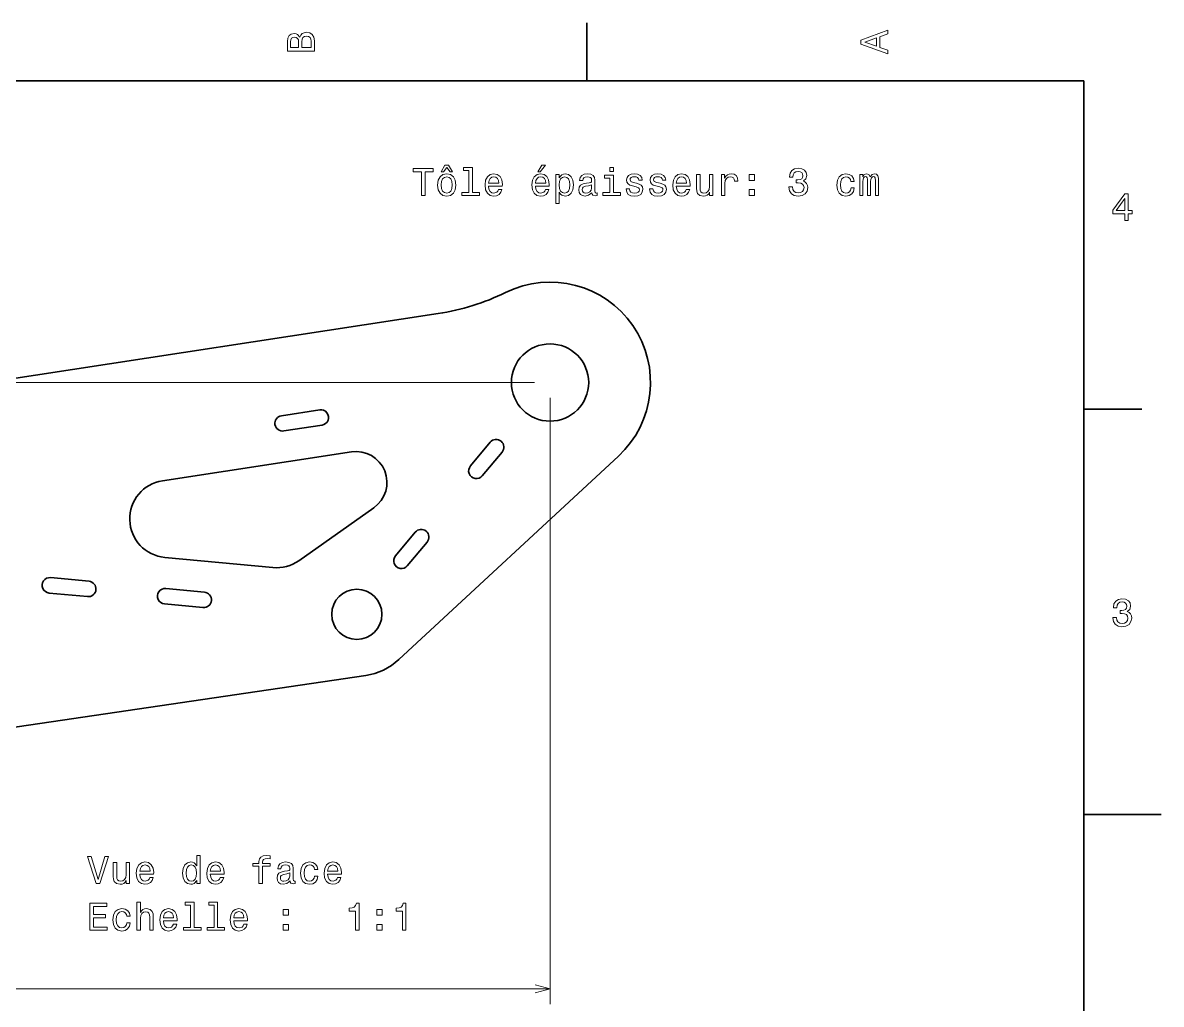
# Model space of a CAD drawing. Extents: x 0 to 297, y 0 to 210.
# Drawn here: x 149.7 to 297, y 80.5 to 207.5 of the extents above; entities that cross this region are included whole.
import ezdxf

# ---------------------------------------------------------------- set-up
doc = ezdxf.new("R2010")
doc.units = 0

msp = doc.modelspace()

# ---------------------------------------------------------------- linework, layer by layer
at = {"color": 7, "lineweight": 35}
for p, q in [((222.699997, 200), (222.699997, 207.5)), ((287, 200), (10, 200)), ((287, 10), (287, 200)), ((203.447968, 169.846741), (146.536804, 161.15802)), ((188.113831, 157.389786), (183.171112, 156.635162)), ((287, 157.5), (294.5, 157.5)), ((183.472961, 154.658081), (188.41568, 155.412689)), ((210.179626, 153.201172), (207.618896, 150.128296)), ((167.783295, 148.216354), (192.218491, 151.94693)), ((209.155334, 148.847931), (211.716064, 151.920807)), ((198.360565, 125.062714), (226.760223, 151.396332)), ((195.128128, 144.724304), (185.410431, 137.868271)), ((200.479416, 141.560913), (197.918686, 138.488037)), ((199.455124, 137.207672), (202.015854, 140.280548)), ((182.058395, 136.975906), (168.068298, 138.295731)), ((158.27034, 135.202301), (153.29245, 135.671921)), ((173.204041, 133.793472), (168.226135, 134.263077)), ((153.104599, 133.680756), (158.082489, 133.211151)), ((168.0383, 132.271927), (173.01619, 131.802307)), ((95.167046, 108.467285), (194.085083, 123.014053)), ((287, 105), (297, 105))]:
    msp.add_line(p, q, dxfattribs=at)
at = {"color": 7, "lineweight": 13}
for p, q in [((215.921127, 160.928925), (22.508163, 160.928925)), ((217.921127, 158.928925), (217.921127, 80.463547)), ((56.921127, 82.463547), (217.921127, 82.463547))]:
    msp.add_line(p, q, dxfattribs=at)
for points in [[(185.542007, 205.630417), (185.249496, 205.983429), (185.052811, 206.074219), (184.81073, 206.104477), (184.432495, 206.03891), (184.160156, 205.842224), (183.993729, 205.524506), (183.933212, 205.080704), (183.933212, 203.835022), (187.433212, 203.835022), (187.433212, 205.151306), (187.36261, 205.620331), (187.155838, 205.968307), (186.828018, 206.185165), (186.384216, 206.260818), (186.08667, 206.215424), (185.839554, 206.094391), (185.65799, 205.897705)], [(261.633209, 203.466858), (261.633209, 203.930847), (260.604401, 204.298996), (260.604401, 205.695969), (261.633209, 206.064133), (261.633209, 206.538193), (258.128174, 205.257217), (258.128174, 204.742798)], [(185.385666, 204.984879), (185.385666, 204.298996), (184.351807, 204.298996), (184.351807, 205.025223), (184.382065, 205.297562), (184.472839, 205.489197), (184.629181, 205.605194), (184.86116, 205.645538), (185.093155, 205.600143), (185.254532, 205.479111), (185.355408, 205.272339)], [(187.014618, 205.095825), (187.014618, 204.298996), (185.809296, 204.298996), (185.809296, 205.050446), (185.844589, 205.368164), (185.9505, 205.595108), (186.132065, 205.731277), (186.394302, 205.776657), (186.671692, 205.731277), (186.863327, 205.605194), (186.979324, 205.393372)], [(260.17572, 204.460388), (258.632477, 205), (260.17572, 205.539627)], [(201.286026, 185.143372), (201.75, 185.143372), (201.75, 188.219742), (202.809082, 188.219742), (202.809082, 188.643372), (200.221909, 188.643372), (200.221909, 188.219742), (201.286026, 188.219742)], [(203.832855, 188.219742), (204.130402, 188.219742), (204.559082, 188.779541), (204.982712, 188.219742), (205.280258, 188.219742), (204.801147, 189.077087), (204.317001, 189.077087)], [(207.42868, 188.391205), (207.42868, 185.516571), (206.515854, 185.516571), (206.515854, 185.143372), (208.780258, 185.143372), (208.780258, 185.516571), (207.872482, 185.516571), (207.872482, 188.764404), (206.732712, 188.764404), (206.732712, 188.391205)], [(216.350143, 188.219742), (216.64769, 188.219742), (217.348709, 189.077087), (216.854462, 189.077087)], [(226.134003, 188.764404), (225.664978, 188.764404), (225.664978, 188.260086), (226.134003, 188.260086)], [(248.823486, 186.242798), (248.823486, 186.207489), (248.904175, 185.723343), (249.141205, 185.360229), (249.514404, 185.128235), (250.008636, 185.042511), (250.533142, 185.128235), (250.926514, 185.350143), (251.178665, 185.703171), (251.26944, 186.157059), (251.229095, 186.454605), (251.118149, 186.696686), (250.936584, 186.883286), (250.694519, 187.019455), (251.022324, 187.291794), (251.138321, 187.72551), (251.062683, 188.118881), (250.84581, 188.416428), (250.492798, 188.603027), (250.008636, 188.668594), (249.554749, 188.587891), (249.206757, 188.365997), (248.979828, 188.01297), (248.904175, 187.543945), (248.904175, 187.508652), (249.353027, 187.508652), (249.393372, 187.831406), (249.52449, 188.0634), (249.736298, 188.204605), (250.033859, 188.255035), (250.296112, 188.214691), (250.487747, 188.108795), (250.603745, 187.937317), (250.649124, 187.705338), (250.603745, 187.458206), (250.482697, 187.291794), (250.270889, 187.190918), (249.983429, 187.16066), (249.786743, 187.16571), (249.786743, 186.767288), (250.033859, 186.777374), (250.351578, 186.731995), (250.588608, 186.610947), (250.729828, 186.414261), (250.780258, 186.157059), (250.724777, 185.864548), (250.578522, 185.64769), (250.346527, 185.51152), (250.038895, 185.466141), (249.721176, 185.516571), (249.489182, 185.667862), (249.342926, 185.909943), (249.28746, 186.242798)], [(203.378967, 186.494949), (203.459656, 185.879684), (203.69165, 185.425797), (204.059799, 185.143372), (204.554031, 185.047546), (205.043228, 185.143372), (205.411377, 185.420746), (205.643372, 185.874634), (205.729111, 186.494949), (205.643372, 187.110229), (205.411377, 187.569168), (205.043228, 187.846542), (204.554031, 187.947403), (204.059799, 187.846542), (203.69165, 187.564117), (203.459656, 187.110229)], [(203.832855, 186.5), (203.878235, 186.953888), (204.019455, 187.281708), (204.246399, 187.483429), (204.554031, 187.554031), (204.856628, 187.483429), (205.083572, 187.286743), (205.224777, 186.953888), (205.275223, 186.5), (205.224777, 186.041061), (205.083572, 185.708206), (204.856628, 185.506485), (204.554031, 185.440918), (204.246399, 185.506485), (204.019455, 185.708206), (203.878235, 186.041061)], [(209.970459, 186.368881), (211.745682, 186.368881), (211.750717, 186.575653), (211.670029, 187.155624), (211.44812, 187.58934), (211.095108, 187.851578), (210.626083, 187.947403), (210.167145, 187.846542), (209.814117, 187.564117), (209.587173, 187.105194), (209.506485, 186.5), (209.582138, 185.879684), (209.809082, 185.425797), (210.157059, 185.143372), (210.610947, 185.047546), (211.004318, 185.113113), (211.327087, 185.284576), (211.564117, 185.556915), (211.700287, 185.920029), (211.261536, 185.920029), (211.170746, 185.718292), (211.039627, 185.567001), (210.666428, 185.445969), (210.378967, 185.501434), (210.162109, 185.677948), (210.020889, 185.965424), (209.970459, 186.353745)], [(209.970459, 186.742081), (210.02594, 187.090057), (210.162109, 187.34726), (210.368881, 187.503601), (210.641205, 187.559082), (210.908508, 187.503601), (211.11528, 187.34726), (211.241348, 187.090057), (211.286743, 186.742081)], [(216.042511, 186.368881), (217.817719, 186.368881), (217.822769, 186.575653), (217.742081, 187.155624), (217.520172, 187.58934), (217.167145, 187.851578), (216.69812, 187.947403), (216.239197, 187.846542), (215.886169, 187.564117), (215.659225, 187.105194), (215.578537, 186.5), (215.654175, 185.879684), (215.881119, 185.425797), (216.229111, 185.143372), (216.682999, 185.047546), (217.07637, 185.113113), (217.399139, 185.284576), (217.636169, 185.556915), (217.772339, 185.920029), (217.333572, 185.920029), (217.242798, 185.718292), (217.111664, 185.567001), (216.73848, 185.445969), (216.451004, 185.501434), (216.234146, 185.677948), (216.092941, 185.965424), (216.042511, 186.353745)], [(216.042511, 186.742081), (216.097977, 187.090057), (216.234146, 187.34726), (216.440918, 187.503601), (216.713257, 187.559082), (216.980545, 187.503601), (217.187317, 187.34726), (217.3134, 187.090057), (217.358795, 186.742081)], [(219.108795, 187.432999), (219.108795, 187.851578), (218.664978, 187.851578), (218.664978, 184.094376), (219.108795, 184.094376), (219.108795, 185.556915), (219.265137, 185.319885), (219.44165, 185.163544), (219.885452, 185.047546), (220.309082, 185.143372), (220.641937, 185.430832), (220.858795, 185.88472), (220.939484, 186.5), (220.858795, 187.110229), (220.641937, 187.564117), (220.309082, 187.846542), (219.885452, 187.947403), (219.643372, 187.917145), (219.4366, 187.82132), (219.260086, 187.659943)], [(219.809799, 185.445969), (219.512253, 185.51152), (219.295395, 185.713257), (219.159225, 186.041061), (219.113831, 186.5), (219.159225, 186.953888), (219.295395, 187.281708), (219.512253, 187.478394), (219.809799, 187.548996), (220.082138, 187.478394), (220.298996, 187.276657), (220.435165, 186.948853), (220.485596, 186.5), (220.435165, 186.046112), (220.298996, 185.713257), (220.082138, 185.51152)], [(223.335022, 185.496399), (223.335022, 185.481262), (223.360229, 185.309799), (223.435883, 185.188766), (223.753601, 185.092941), (224.000717, 185.133286), (224.000717, 185.476227), (223.894806, 185.46109), (223.753601, 185.526657), (223.728394, 185.728394), (223.728394, 187.130402), (223.667877, 187.48848), (223.491364, 187.740631), (223.183716, 187.891937), (222.75, 187.947403), (222.32637, 187.886887), (222.013687, 187.715424), (221.817001, 187.44812), (221.751434, 187.095108), (221.751434, 187.064835), (222.149857, 187.064835), (222.185165, 187.276657), (222.296112, 187.427948), (222.477661, 187.518738), (222.734863, 187.554031), (222.981995, 187.528824), (223.158508, 187.453171), (223.264404, 187.322052), (223.299713, 187.140488), (223.279541, 186.92868), (223.198853, 186.822769), (222.997116, 186.772339), (222.618881, 186.731995), (222.185165, 186.641205), (221.877518, 186.479828), (221.695969, 186.227661), (221.640488, 185.854462), (221.690918, 185.521606), (221.84726, 185.27449), (222.099426, 185.118149), (222.447403, 185.062683), (222.916428, 185.168594)], [(226.118881, 185.516571), (226.118881, 187.760803), (224.979111, 187.760803), (224.979111, 187.382568), (225.675079, 187.382568), (225.675079, 185.516571), (224.767288, 185.516571), (224.767288, 185.143372), (227.036743, 185.143372), (227.036743, 185.516571)], [(229.124634, 186.721909), (228.695969, 186.822769), (228.378235, 186.938766), (228.272339, 187.175797), (228.302597, 187.342224), (228.408508, 187.463257), (228.579971, 187.53891), (228.827087, 187.569168), (229.064117, 187.53891), (229.250717, 187.44812), (229.371765, 187.311966), (229.422195, 187.130402), (229.855911, 187.130402), (229.855911, 187.140488), (229.780258, 187.468292), (229.573486, 187.72551), (229.250717, 187.886887), (228.827087, 187.947403), (228.398407, 187.886887), (228.085739, 187.720459), (227.889053, 187.473343), (227.828522, 187.16066), (227.873917, 186.858063), (228.015137, 186.646255), (228.247116, 186.494949), (228.585022, 186.389053), (229.079254, 186.268005), (229.381836, 186.141937), (229.46254, 186.041061), (229.492798, 185.889771), (229.447403, 185.703171), (229.32637, 185.561966), (229.129684, 185.471176), (228.867432, 185.440918), (228.590057, 185.471176), (228.388336, 185.577087), (228.252167, 185.748566), (228.196686, 185.985596), (227.768005, 185.985596), (227.838623, 185.582138), (228.045395, 185.289627), (228.373199, 185.113113), (228.827087, 185.047546), (229.301147, 185.113113), (229.649139, 185.289627), (229.860947, 185.572052), (229.9366, 185.940201), (229.881119, 186.257919), (229.724777, 186.474777), (229.467575, 186.615997)], [(232.16066, 186.721909), (231.731995, 186.822769), (231.414261, 186.938766), (231.30835, 187.175797), (231.338623, 187.342224), (231.444519, 187.463257), (231.615997, 187.53891), (231.863113, 187.569168), (232.100143, 187.53891), (232.286743, 187.44812), (232.407776, 187.311966), (232.458221, 187.130402), (232.891937, 187.130402), (232.891937, 187.140488), (232.816284, 187.468292), (232.609512, 187.72551), (232.286743, 187.886887), (231.863113, 187.947403), (231.434433, 187.886887), (231.121765, 187.720459), (230.925079, 187.473343), (230.864548, 187.16066), (230.909943, 186.858063), (231.051147, 186.646255), (231.283142, 186.494949), (231.621033, 186.389053), (232.115265, 186.268005), (232.417862, 186.141937), (232.498566, 186.041061), (232.528809, 185.889771), (232.483429, 185.703171), (232.362396, 185.561966), (232.16571, 185.471176), (231.903458, 185.440918), (231.626083, 185.471176), (231.424347, 185.577087), (231.288177, 185.748566), (231.232712, 185.985596), (230.804031, 185.985596), (230.874634, 185.582138), (231.081406, 185.289627), (231.409225, 185.113113), (231.863113, 185.047546), (232.337173, 185.113113), (232.68515, 185.289627), (232.896973, 185.572052), (232.972626, 185.940201), (232.917145, 186.257919), (232.760803, 186.474777), (232.503601, 186.615997)], [(234.258636, 186.368881), (236.033859, 186.368881), (236.03891, 186.575653), (235.958206, 187.155624), (235.736313, 187.58934), (235.383286, 187.851578), (234.914261, 187.947403), (234.455322, 187.846542), (234.102295, 187.564117), (233.875366, 187.105194), (233.794662, 186.5), (233.870316, 185.879684), (234.09726, 185.425797), (234.445251, 185.143372), (234.899139, 185.047546), (235.292511, 185.113113), (235.615265, 185.284576), (235.852295, 185.556915), (235.988464, 185.920029), (235.549713, 185.920029), (235.458923, 185.718292), (235.327805, 185.567001), (234.954605, 185.445969), (234.667145, 185.501434), (234.450287, 185.677948), (234.309082, 185.965424), (234.258636, 186.353745)], [(234.258636, 186.742081), (234.314117, 187.090057), (234.450287, 187.34726), (234.657059, 187.503601), (234.929398, 187.559082), (235.196686, 187.503601), (235.403458, 187.34726), (235.529541, 187.090057), (235.574921, 186.742081)], [(238.994232, 187.851578), (238.55043, 187.851578), (238.55043, 186.288177), (238.5, 185.925079), (238.353745, 185.662827), (238.126801, 185.501434), (237.829254, 185.451004), (237.592224, 185.491348), (237.440918, 185.612396), (237.355194, 185.819168), (237.335007, 186.111664), (237.335007, 187.851578), (236.891205, 187.851578), (236.891205, 186.07132), (236.906342, 185.713257), (237.002167, 185.41571), (237.294662, 185.143372), (237.763687, 185.047546), (238.015839, 185.082855), (238.232712, 185.17363), (238.419312, 185.329971), (238.570602, 185.556915), (238.570602, 185.143372), (238.994232, 185.143372)], [(240.108795, 185.143372), (240.552582, 185.143372), (240.552582, 186.691635), (240.597977, 187.064835), (240.734146, 187.332138), (240.956055, 187.493515), (241.253601, 187.548996), (241.475494, 187.513687), (241.641922, 187.412827), (241.742798, 187.241348), (241.778091, 187.009369), (242.226944, 187.009369), (242.166428, 187.417862), (242, 187.710373), (241.722626, 187.886887), (241.344376, 187.947403), (241.087173, 187.907059), (240.865265, 187.806198), (240.668579, 187.63472), (240.512238, 187.40274), (240.512238, 187.851578), (240.108795, 187.851578)], [(243.674347, 187.100143), (244.370316, 187.100143), (244.370316, 187.851578), (243.674347, 187.851578)], [(256.84726, 186.953888), (257.286011, 186.953888), (257.195251, 187.357346), (256.978394, 187.675079), (256.640472, 187.871765), (256.201721, 187.947403), (255.717575, 187.846542), (255.349411, 187.564117), (255.117432, 187.105194), (255.036743, 186.489914), (255.112381, 185.879684), (255.339325, 185.425797), (255.697403, 185.143372), (256.186584, 185.047546), (256.6203, 185.123199), (256.958191, 185.335007), (257.190186, 185.667862), (257.291046, 186.111664), (256.867432, 186.111664), (256.791779, 185.829254), (256.650574, 185.617432), (256.448853, 185.486313), (256.201721, 185.445969), (255.894089, 185.51152), (255.67218, 185.713257), (255.536011, 186.041061), (255.490631, 186.505035), (255.536011, 186.958939), (255.677231, 187.286743), (255.904175, 187.48848), (256.201721, 187.559082), (256.463959, 187.513687), (256.660645, 187.39769), (256.791779, 187.206055)], [(257.981995, 185.143372), (258.390472, 185.143372), (258.390472, 186.953888), (258.41571, 187.226227), (258.491333, 187.422913), (258.60733, 187.53891), (258.758636, 187.58429), (258.879669, 187.543945), (258.960358, 187.443085), (259.000702, 187.271606), (259.015839, 187.044662), (259.015839, 185.143372), (259.399139, 185.143372), (259.399139, 186.953888), (259.424347, 187.221176), (259.5, 187.417862), (259.621033, 187.53891), (259.772339, 187.58429), (259.893372, 187.543945), (259.97406, 187.443085), (260.024475, 187.044662), (260.024475, 185.143372), (260.432983, 185.143372), (260.432983, 187.014404), (260.407776, 187.40274), (260.327087, 187.700287), (260.16571, 187.881851), (259.903442, 187.947403), (259.595825, 187.846542), (259.358765, 187.554031), (259.17218, 187.841492), (258.859497, 187.947403), (258.572021, 187.846542), (258.375366, 187.564117), (258.375366, 187.851578), (257.981995, 187.851578)], [(223.284576, 186.091492), (223.22406, 185.829254), (223.062683, 185.627518), (222.820602, 185.496399), (222.523056, 185.451004), (222.331421, 185.476227), (222.195251, 185.556915), (222.109512, 185.69812), (222.08429, 185.894806), (222.104462, 186.07132), (222.185165, 186.197403), (222.507935, 186.338623), (222.916428, 186.399139), (223.284576, 186.520172)], [(243.674347, 185.143372), (244.370316, 185.143372), (244.370316, 185.894806), (243.674347, 185.894806)], [(292.277374, 181.916794), (292.731262, 181.916794), (292.731262, 182.784225), (293.23056, 182.784225), (293.23056, 183.187683), (292.731262, 183.187683), (292.731262, 185.341141), (292.272339, 185.341141), (290.739197, 183.228027), (290.739197, 182.784225), (292.277374, 182.784225)], [(291.162842, 183.187683), (292.277374, 184.756134), (292.277374, 183.187683)], [(290.729126, 130.51622), (290.729126, 130.480911), (290.809814, 129.996765), (291.046844, 129.633652), (291.420044, 129.401657), (291.914276, 129.315933), (292.438782, 129.401657), (292.832153, 129.623566), (293.08429, 129.976593), (293.175079, 130.430481), (293.134735, 130.728027), (293.023773, 130.970108), (292.842224, 131.156708), (292.600159, 131.292877), (292.927948, 131.565216), (293.043945, 131.998932), (292.968292, 132.392303), (292.751434, 132.68985), (292.398407, 132.87645), (291.914276, 132.942017), (291.460388, 132.861313), (291.112396, 132.63942), (290.885468, 132.286392), (290.809814, 131.817368), (290.809814, 131.782074), (291.258636, 131.782074), (291.299011, 132.104828), (291.430115, 132.336823), (291.641937, 132.478027), (291.939484, 132.528473), (292.201721, 132.488113), (292.393372, 132.382217), (292.509369, 132.210739), (292.554749, 131.97876), (292.509369, 131.731628), (292.388336, 131.565216), (292.176514, 131.46434), (291.889069, 131.434082), (291.692383, 131.439133), (291.692383, 131.04071), (291.939484, 131.050797), (292.257202, 131.005417), (292.494232, 130.884369), (292.635468, 130.687683), (292.685883, 130.430481), (292.630402, 130.13797), (292.484161, 129.921112), (292.252167, 129.784943), (291.944519, 129.739563), (291.626801, 129.789993), (291.394806, 129.941284), (291.248566, 130.183365), (291.193085, 130.51622)], [(160.316666, 99.577339), (159.439133, 96.596794), (158.536407, 99.577339), (158.057297, 99.577339), (159.186981, 96.072296), (159.691299, 96.072296), (160.795761, 99.577339)], [(163.519104, 98.78051), (163.075302, 98.78051), (163.075302, 97.21711), (163.024872, 96.853996), (162.878616, 96.591751), (162.651672, 96.430367), (162.354126, 96.379936), (162.117096, 96.42028), (161.96579, 96.541313), (161.880066, 96.748085), (161.859894, 97.040596), (161.859894, 98.78051), (161.416077, 98.78051), (161.416077, 97.000252), (161.431213, 96.642181), (161.527039, 96.344627), (161.81955, 96.072296), (162.288559, 95.976479), (162.540726, 96.01178), (162.757584, 96.102554), (162.944183, 96.258896), (163.095474, 96.48584), (163.095474, 96.072296), (163.519104, 96.072296)], [(164.85556, 97.297798), (166.630783, 97.297798), (166.635818, 97.50457), (166.55513, 98.084541), (166.333237, 98.518265), (165.980209, 98.78051), (165.511185, 98.876328), (165.052246, 98.775467), (164.699219, 98.493042), (164.472275, 98.034111), (164.391586, 97.428925), (164.467239, 96.808609), (164.694183, 96.354713), (165.04216, 96.072296), (165.496063, 95.976479), (165.889435, 96.042038), (166.212189, 96.213509), (166.449219, 96.48584), (166.585388, 96.848953), (166.146637, 96.848953), (166.055847, 96.647224), (165.924728, 96.495926), (165.551529, 96.374893), (165.264069, 96.430367), (165.047211, 96.60688), (164.905991, 96.894341), (164.85556, 97.282669)], [(172.203552, 96.490883), (172.203552, 96.072296), (172.647354, 96.072296), (172.647354, 99.693336), (172.208588, 99.693336), (172.208588, 98.366966), (171.870697, 98.750252), (171.663925, 98.841026), (171.426895, 98.876328), (170.998215, 98.775467), (170.665359, 98.493042), (170.448502, 98.039154), (170.372864, 97.428925), (170.448502, 96.818695), (170.665359, 96.359756), (170.998215, 96.072296), (171.426895, 95.976479), (171.663925, 96.01178), (171.875732, 96.102554)], [(173.963638, 97.297798), (175.738846, 97.297798), (175.743896, 97.50457), (175.663208, 98.084541), (175.441299, 98.518265), (175.088272, 98.78051), (174.619263, 98.876328), (174.160324, 98.775467), (173.807297, 98.493042), (173.580353, 98.034111), (173.499664, 97.428925), (173.575302, 96.808609), (173.802246, 96.354713), (174.150238, 96.072296), (174.604126, 95.976479), (174.997498, 96.042038), (175.320267, 96.213509), (175.557297, 96.48584), (175.693466, 96.848953), (175.2547, 96.848953), (175.163925, 96.647224), (175.032806, 96.495926), (174.659607, 96.374893), (174.372131, 96.430367), (174.155273, 96.60688), (174.014069, 96.894341), (173.963638, 97.282669)], [(180.262634, 98.311493), (180.262634, 96.072296), (180.706436, 96.072296), (180.706436, 98.311493), (181.715073, 98.311493), (181.715073, 98.689728), (180.706436, 98.689728), (180.706436, 98.856155), (180.74173, 99.057884), (180.857727, 99.194054), (181.054413, 99.274742), (181.336838, 99.305008), (181.715073, 99.284836), (181.715073, 99.668121), (181.235962, 99.693336), (180.802246, 99.647942), (180.499664, 99.51178), (180.3181, 99.274742), (180.262634, 98.936852), (180.262634, 98.689728), (179.450668, 98.689728), (179.450668, 98.311493)], [(184.29216, 96.425323), (184.29216, 96.410194), (184.317383, 96.238724), (184.393036, 96.117683), (184.710754, 96.021866), (184.95787, 96.06221), (184.95787, 96.405151), (184.851959, 96.390022), (184.710754, 96.455582), (184.685532, 96.65731), (184.685532, 98.059326), (184.625015, 98.417397), (184.448502, 98.669556), (184.140869, 98.820854), (183.707153, 98.876328), (183.283524, 98.815811), (182.97084, 98.644341), (182.774155, 98.377052), (182.708588, 98.024025), (182.708588, 97.993767), (183.10701, 97.993767), (183.142303, 98.205582), (183.253265, 98.35688), (183.434814, 98.447655), (183.692017, 98.482956), (183.939148, 98.457741), (184.115646, 98.382095), (184.221558, 98.250969), (184.256866, 98.069412), (184.236694, 97.857597), (184.156006, 97.751694), (183.954269, 97.701256), (183.576019, 97.660912), (183.142303, 97.570137), (182.834671, 97.408752), (182.653122, 97.156593), (182.597641, 96.783394), (182.648071, 96.450539), (182.804413, 96.203423), (183.05658, 96.047081), (183.404556, 95.991608), (183.873581, 96.097511)], [(187.444183, 97.882812), (187.882935, 97.882812), (187.79216, 98.28627), (187.575302, 98.603996), (187.237411, 98.800682), (186.798645, 98.876328), (186.314499, 98.775467), (185.94635, 98.493042), (185.714355, 98.034111), (185.633667, 97.418839), (185.70932, 96.808609), (185.936249, 96.354713), (186.294327, 96.072296), (186.783524, 95.976479), (187.217239, 96.052124), (187.55513, 96.263939), (187.787125, 96.596794), (187.887985, 97.040596), (187.464355, 97.040596), (187.388702, 96.758179), (187.247498, 96.546356), (187.045761, 96.415237), (186.798645, 96.374893), (186.491013, 96.440453), (186.269104, 96.642181), (186.132935, 96.969994), (186.087555, 97.433968), (186.132935, 97.887856), (186.274155, 98.215668), (186.501099, 98.417397), (186.798645, 98.487999), (187.060898, 98.442612), (187.257584, 98.326622), (187.388702, 98.134979)], [(189.143753, 97.297798), (190.918961, 97.297798), (190.924011, 97.50457), (190.843323, 98.084541), (190.621414, 98.518265), (190.268387, 98.78051), (189.799362, 98.876328), (189.340439, 98.775467), (188.987411, 98.493042), (188.760468, 98.034111), (188.679779, 97.428925), (188.755417, 96.808609), (188.982361, 96.354713), (189.330353, 96.072296), (189.784241, 95.976479), (190.177612, 96.042038), (190.500381, 96.213509), (190.737411, 96.48584), (190.873581, 96.848953), (190.434814, 96.848953), (190.34404, 96.647224), (190.212921, 96.495926), (189.839722, 96.374893), (189.552246, 96.430367), (189.335388, 96.60688), (189.194183, 96.894341), (189.143753, 97.282669)], [(164.85556, 97.670998), (164.911041, 98.018982), (165.047211, 98.276184), (165.253983, 98.432526), (165.526321, 98.487999), (165.79361, 98.432526), (166.000381, 98.276184), (166.126465, 98.018982), (166.171844, 97.670998)], [(171.502533, 98.477913), (171.795044, 98.40731), (172.016953, 98.210625), (172.148071, 97.882812), (172.198502, 97.428925), (172.148071, 96.969994), (172.016953, 96.642181), (171.795044, 96.440453), (171.502533, 96.374893), (171.225159, 96.440453), (171.013351, 96.642181), (170.872131, 96.975037), (170.826752, 97.428925), (170.872131, 97.877769), (171.013351, 98.205582), (171.225159, 98.40731)], [(173.963638, 97.670998), (174.019104, 98.018982), (174.155273, 98.276184), (174.362045, 98.432526), (174.634384, 98.487999), (174.901672, 98.432526), (175.108444, 98.276184), (175.234528, 98.018982), (175.279922, 97.670998)], [(184.24173, 97.020424), (184.181213, 96.758179), (184.019836, 96.556442), (183.777756, 96.425323), (183.480209, 96.379936), (183.288559, 96.405151), (183.15239, 96.48584), (183.066666, 96.627052), (183.041443, 96.823738), (183.061615, 97.000252), (183.142303, 97.126328), (183.465073, 97.26754), (183.873581, 97.328056), (184.24173, 97.449097)], [(189.143753, 97.670998), (189.199219, 98.018982), (189.335388, 98.276184), (189.54216, 98.432526), (189.814499, 98.487999), (190.081787, 98.432526), (190.288559, 98.276184), (190.414642, 98.018982), (190.460022, 97.670998)], [(158.380066, 90.025467), (160.599075, 90.025467), (160.599075, 90.449097), (158.84404, 90.449097), (158.84404, 91.634254), (160.40744, 91.634254), (160.40744, 92.052841), (158.84404, 92.052841), (158.84404, 93.101837), (160.558731, 93.101837), (160.558731, 93.525467), (158.380066, 93.525467)], [(163.155991, 91.835983), (163.594757, 91.835983), (163.503983, 92.239441), (163.287125, 92.557167), (162.949219, 92.753853), (162.510468, 92.829498), (162.026321, 92.728638), (161.658157, 92.446213), (161.426178, 91.987282), (161.345474, 91.372009), (161.421127, 90.76178), (161.648071, 90.307884), (162.006134, 90.025467), (162.495331, 89.929649), (162.929047, 90.005295), (163.266953, 90.21711), (163.498932, 90.549965), (163.599808, 90.993767), (163.176178, 90.993767), (163.100525, 90.711349), (162.959305, 90.499527), (162.757584, 90.368408), (162.510468, 90.328064), (162.20282, 90.393623), (161.980927, 90.595352), (161.844757, 90.923164), (161.799362, 91.387138), (161.844757, 91.841026), (161.985962, 92.168839), (162.212921, 92.370567), (162.510468, 92.44117), (162.772705, 92.395782), (162.969391, 92.279793), (163.100525, 92.08815)], [(164.467239, 90.025467), (164.911041, 90.025467), (164.911041, 91.588867), (164.956436, 91.946938), (165.102676, 92.209183), (165.329636, 92.370567), (165.632217, 92.431084), (165.874298, 92.380653), (166.025589, 92.244484), (166.101242, 92.01754), (166.126465, 91.714951), (166.126465, 90.025467), (166.570267, 90.025467), (166.570267, 91.805725), (166.550095, 92.163795), (166.45932, 92.461349), (166.161758, 92.733681), (165.697784, 92.829498), (165.445618, 92.794197), (165.22876, 92.69838), (165.047211, 92.547081), (164.911041, 92.340309), (164.911041, 93.646507), (164.467239, 93.646507)], [(167.891586, 91.250969), (169.666809, 91.250969), (169.671844, 91.457741), (169.591156, 92.037712), (169.369247, 92.471436), (169.016235, 92.733681), (168.547211, 92.829498), (168.088272, 92.728638), (167.735245, 92.446213), (167.508301, 91.987282), (167.427612, 91.382095), (167.503265, 90.76178), (167.730209, 90.307884), (168.078186, 90.025467), (168.532074, 89.929649), (168.925446, 89.995209), (169.248215, 90.166679), (169.485245, 90.439011), (169.621414, 90.802124), (169.182648, 90.802124), (169.091873, 90.600395), (168.960754, 90.449097), (168.587555, 90.328064), (168.300095, 90.383537), (168.083237, 90.560051), (167.942017, 90.847511), (167.891586, 91.23584)], [(171.421844, 93.273308), (171.421844, 90.398666), (170.509018, 90.398666), (170.509018, 90.025467), (172.773438, 90.025467), (172.773438, 90.398666), (171.865646, 90.398666), (171.865646, 93.646507), (170.725876, 93.646507), (170.725876, 93.273308)], [(174.45787, 93.273308), (174.45787, 90.398666), (173.545044, 90.398666), (173.545044, 90.025467), (175.809448, 90.025467), (175.809448, 90.398666), (174.901672, 90.398666), (174.901672, 93.646507), (173.761902, 93.646507), (173.761902, 93.273308)], [(176.999664, 91.250969), (178.774872, 91.250969), (178.779922, 91.457741), (178.699219, 92.037712), (178.477325, 92.471436), (178.124298, 92.733681), (177.655273, 92.829498), (177.19635, 92.728638), (176.843323, 92.446213), (176.616379, 91.987282), (176.535675, 91.382095), (176.611328, 90.76178), (176.838272, 90.307884), (177.186264, 90.025467), (177.640152, 89.929649), (178.033524, 89.995209), (178.356293, 90.166679), (178.593323, 90.439011), (178.729492, 90.802124), (178.290726, 90.802124), (178.199951, 90.600395), (178.068817, 90.449097), (177.695618, 90.328064), (177.408157, 90.383537), (177.191299, 90.560051), (177.050095, 90.847511), (176.999664, 91.23584)], [(192.744614, 90.025467), (193.203552, 90.025467), (193.203552, 93.550682), (192.860611, 93.550682), (192.769836, 93.24305), (192.588272, 93.03627), (192.310898, 92.915237), (191.927612, 92.874893), (191.927612, 92.516823), (192.744614, 92.516823)], [(198.81665, 90.025467), (199.275589, 90.025467), (199.275589, 93.550682), (198.932648, 93.550682), (198.841873, 93.24305), (198.660309, 93.03627), (198.382935, 92.915237), (197.999649, 92.874893), (197.999649, 92.516823), (198.81665, 92.516823)], [(167.891586, 91.624168), (167.947067, 91.972153), (168.083237, 92.229355), (168.290009, 92.385696), (168.562332, 92.44117), (168.829636, 92.385696), (169.036407, 92.229355), (169.162476, 91.972153), (169.20787, 91.624168)], [(176.999664, 91.624168), (177.05513, 91.972153), (177.191299, 92.229355), (177.398071, 92.385696), (177.67041, 92.44117), (177.937698, 92.385696), (178.14447, 92.229355), (178.270554, 91.972153), (178.315948, 91.624168)], [(183.379333, 91.982239), (184.075302, 91.982239), (184.075302, 92.733681), (183.379333, 92.733681)], [(195.523438, 91.982239), (196.219391, 91.982239), (196.219391, 92.733681), (195.523438, 92.733681)], [(183.379333, 90.025467), (184.075302, 90.025467), (184.075302, 90.776909), (183.379333, 90.776909)], [(195.523438, 90.025467), (196.219391, 90.025467), (196.219391, 90.776909), (195.523438, 90.776909)]]:
    msp.add_lwpolyline(points, close=True, dxfattribs=at)
msp.add_lwpolyline([(215.989273, 81.945908), (217.921127, 82.463547), (215.989273, 82.981186)], dxfattribs=at)
at = {"color": 7, "lineweight": 35}
for centre, radius in [((217.921127, 160.928925), 5), ((192.921127, 130.928925), 3.25)]:
    msp.add_circle(centre, radius, dxfattribs=at)
for centre, radius, start, end in [((217.921127, 160.928925), 13, 312.838264, 116.22392), ((198.920273, 199.503113), 30, 278.680417, 296.223921), ((183.322037, 155.646622), 1, 98.680422, 278.680417), ((188.264771, 156.40123), 1, 278.680417, 98.680422), ((210.947845, 152.560989), 1, 320.194429, 140.194428), ((192.822174, 147.992737), 4, 305.203786, 98.680422), ((208.387115, 149.488113), 1, 140.194428, 320.194429), ((168.537903, 143.273636), 5, 98.680422, 264.610691), ((201.247635, 140.920731), 1, 320.194429, 140.194428), ((198.686905, 137.847855), 1, 140.194428, 320.194429), ((182.528015, 141.953812), 5, 264.610691, 305.203786), ((153.198517, 134.676346), 1, 84.61069, 264.610691), ((158.176422, 134.206726), 1, 264.610691, 84.61069), ((168.132217, 133.267502), 1, 84.61069, 264.610691), ((173.110107, 132.797882), 1, 264.610691, 84.61069), ((192.921127, 130.928925), 8, 278.365886, 312.838264)]:
    msp.add_arc(centre, radius, start, end, dxfattribs=at)

doc.saveas('drawing.dxf')
